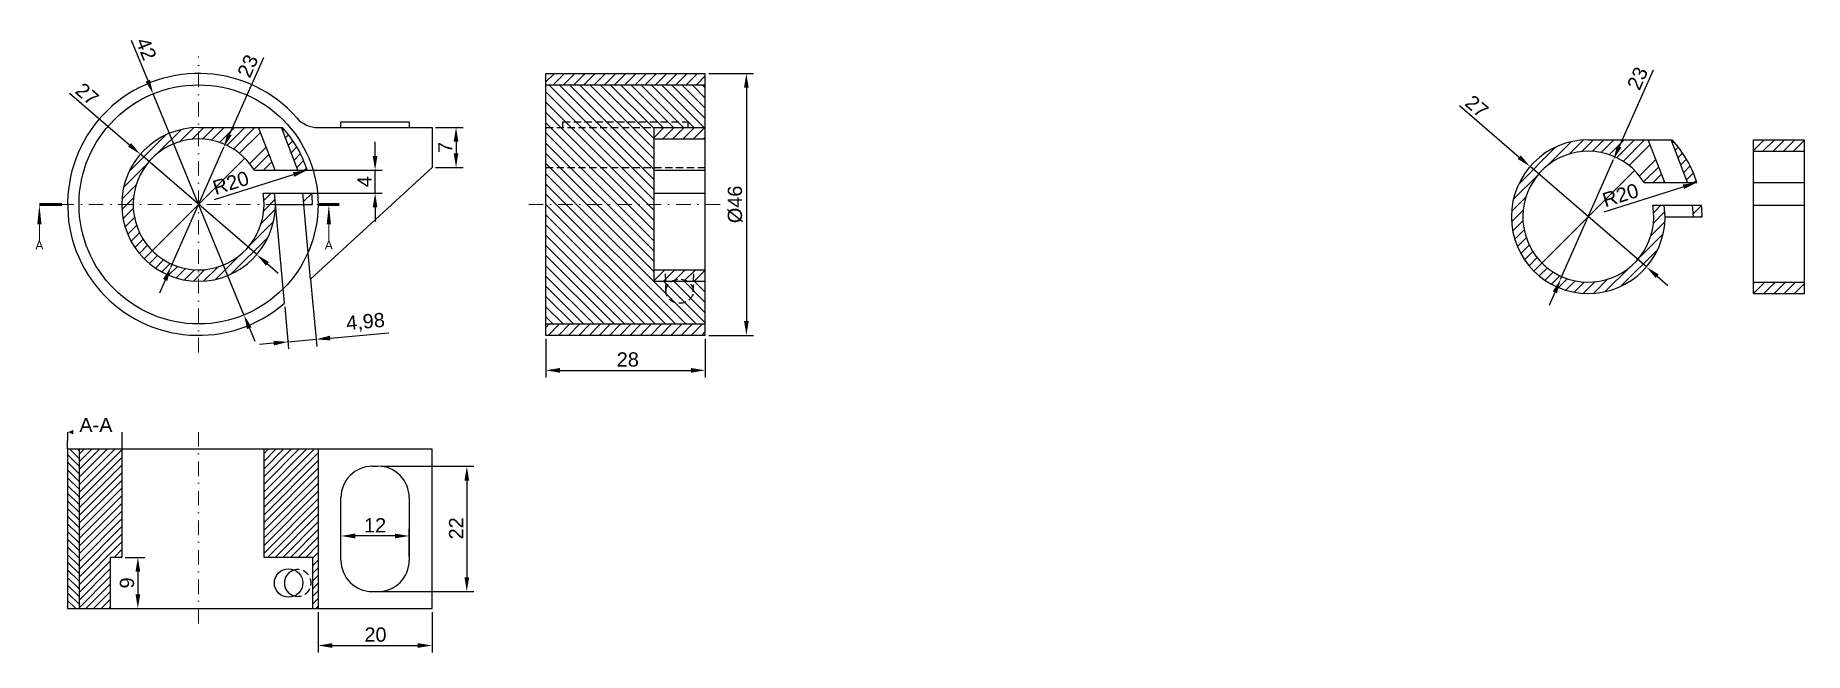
# Model space of a CAD drawing. Header units: millimetres. Extents: x 121 to 432, y 71 to 180.
import ezdxf

# ---------------------------------------------------------------- set-up
doc = ezdxf.new("R2010")
doc.units = ezdxf.units.MM
doc.header["$LTSCALE"] = 0.5
doc.linetypes.add('TRAZO_Y_PUNTO', pattern=[25.4, 12.7, -6.35, 0, -6.35])
doc.linetypes.add('TRAZOS', pattern=[19.049999999999997, 12.7, -6.35])
for name, color, linetype, lineweight in [('01_Contornos', 7, 'Continuous', 25), ('02_Ocultas', 4, 'TRAZOS', 25), ('03_Ejes', 1, 'TRAZO_Y_PUNTO', 18), ('04_Cotas', 3, 'Continuous', 25)]:
    doc.layers.add(name, color=color, linetype=linetype, lineweight=lineweight)
doc.styles.get("Standard").update_dxf_attribs({"font": 'arial.ttf'})
doc.dimstyles.new('ISO-25', dxfattribs={"dimtxt": 2.5, "dimasz": 2.5, "dimexe": 1.25, "dimexo": 0.625, "dimtad": 1, "dimtxsty": 'Standard', "dimcen": 2.5, "dimadec": 0, "dimazin": 0, "dimtfac": 1, "dimtmove": 0, "dimatfit": 3, "dimfxl": 1, "dimarcsym": 0})
pattern_1 = [(45, (0, 0), (-0.8980256121069154, 0.8980256121069154), [])]

# ---------------------------------------------------------------- blocks, each defined once
blk = doc.blocks.new('*D0')
at = {"layer": '04_Cotas', "color": 0, "lineweight": -2, "transparency": 16777216}
for p, q in [((191.6428495569838, 163.5000000000001), (196.4853952603734, 163.5000000000001)), ((195.2353952603734, 161.0000000000001), (195.2353952603734, 159.0000000000001)), ((191.6428495569838, 156.5000000000001), (196.4853952603734, 156.5000000000001))]:
    blk.add_line(p, q, dxfattribs=at)
at = {"layer": '04_Cotas', "color": 0, "transparency": 16777216}
for points in [[(194.8187285937067, 161.0000000000001), (195.65206192704, 161.0000000000001), (195.2353952603734, 163.5000000000001)], [(194.8187285937067, 159.0000000000001), (195.65206192704, 159.0000000000001), (195.2353952603734, 156.5000000000001)]]:
    blk.add_solid(points, dxfattribs=at)
at = {"layer": '04_Cotas', "color": 0, "transparency": 16777216, "insert": (193.3603952603733, 160), "char_height": 2.5, "attachment_point": 5, "rotation": 90}
blk.add_mtext('7', dxfattribs=at)
blk = doc.blocks.new('*D1')
at = {"layer": '04_Cotas', "color": 0, "lineweight": -2, "transparency": 16777216}
for p, q in [((175.0178495569837, 88.125), (175.0178495569837, 93.00582652976254)), ((184.5178495569837, 91.75582652976254), (177.5178495569837, 91.75582652976254)), ((187.0178495569837, 88.12499999999999), (187.0178495569837, 93.00582652976254))]:
    blk.add_line(p, q, dxfattribs=at)
at = {"layer": '04_Cotas', "color": 0, "transparency": 16777216}
for points in [[(177.5178495569837, 92.17249319642922), (177.5178495569837, 91.33915986309587), (175.0178495569837, 91.75582652976254)], [(184.5178495569837, 92.17249319642922), (184.5178495569837, 91.33915986309587), (187.0178495569837, 91.75582652976254)]]:
    blk.add_solid(points, dxfattribs=at)
at = {"layer": '04_Cotas', "color": 0, "transparency": 16777216, "insert": (181.0178495569837, 93.63594249156336), "char_height": 2.5, "attachment_point": 5}
blk.add_mtext('12', dxfattribs=at)
blk = doc.blocks.new('*D2')
at = {"layer": '04_Cotas', "color": 0, "linetype": 'Continuous', "lineweight": -2, "transparency": 16777216}
for p, q in [((182.1428495569837, 104.0000000000001), (198.3793011842893, 104.0000000000001)), ((197.1293011842893, 101.5000000000001), (197.1293011842893, 84.50000000000003)), ((182.1428495569837, 82.00000000000003), (198.3793011842893, 82.00000000000003))]:
    blk.add_line(p, q, dxfattribs=at)
at = {"layer": '04_Cotas', "color": 0, "linetype": 'Continuous', "transparency": 16777216}
for points in [[(196.7126345176226, 101.5000000000001), (197.5459678509559, 101.5000000000001), (197.1293011842893, 104.0000000000001)], [(196.7126345176226, 84.50000000000003), (197.5459678509559, 84.50000000000003), (197.1293011842893, 82.00000000000003)]]:
    blk.add_solid(points, dxfattribs=at)
at = {"layer": '04_Cotas', "color": 0, "linetype": 'Continuous', "transparency": 16777216, "insert": (195.2491852224884, 93.09636006735275), "char_height": 2.5, "attachment_point": 5, "rotation": 90}
blk.add_mtext('22', dxfattribs=at)
blk = doc.blocks.new('*D3')
at = {"layer": '04_Cotas', "color": 0, "linetype": 'Continuous', "lineweight": -2, "transparency": 16777216}
for p, q in [((171.0178495569837, 78.375), (171.0178495569837, 71.26575446192226)), ((191.0178495569837, 78.375), (191.0178495569837, 71.26575446192226)), ((173.5178495569837, 72.51575446192226), (188.5178495569837, 72.51575446192226))]:
    blk.add_line(p, q, dxfattribs=at)
at = {"layer": '04_Cotas', "color": 0, "linetype": 'Continuous', "transparency": 16777216}
for points in [[(173.5178495569837, 72.93242112858893), (173.5178495569837, 72.09908779525558), (171.0178495569837, 72.51575446192226)], [(188.5178495569837, 72.93242112858893), (188.5178495569837, 72.09908779525558), (191.0178495569837, 72.51575446192226)]]:
    blk.add_solid(points, dxfattribs=at)
at = {"layer": '04_Cotas', "color": 0, "linetype": 'Continuous', "transparency": 16777216, "insert": (181.0784618551446, 74.41718693122648), "char_height": 2.5, "attachment_point": 5}
blk.add_mtext('20', dxfattribs=at)
blk = doc.blocks.new('*D4')
at = {"layer": '04_Cotas', "color": 0, "lineweight": -2, "transparency": 16777216}
for p, q in [((211.0178495569837, 126.375), (211.0178495569837, 119.5963322736303)), ((239.0178495569837, 126.375), (239.0178495569837, 119.5963322736303)), ((213.5178495569837, 120.8463322736303), (236.5178495569837, 120.8463322736303))]:
    blk.add_line(p, q, dxfattribs=at)
at = {"layer": '04_Cotas', "color": 0, "transparency": 16777216}
for points in [[(213.5178495569837, 121.262998940297), (213.5178495569837, 120.4296656069636), (211.0178495569837, 120.8463322736303)], [(236.5178495569837, 121.262998940297), (236.5178495569837, 120.4296656069636), (239.0178495569837, 120.8463322736303)]]:
    blk.add_solid(points, dxfattribs=at)
at = {"layer": '04_Cotas', "color": 0, "transparency": 16777216, "insert": (225.4119884788657, 122.7477647429345), "char_height": 2.5, "attachment_point": 5}
blk.add_mtext('28', dxfattribs=at)
blk = doc.blocks.new('*D5')
at = {"layer": '04_Cotas', "color": 0, "linetype": 'Continuous', "lineweight": -2, "transparency": 16777216}
for p, q in [((239.6428495569838, 173.0000000000001), (247.4914497223077, 173.0000000000001)), ((246.2414497223077, 170.5000000000001), (246.2414497223077, 129.5000000000001)), ((239.6428495569838, 127.0000000000001), (247.4914497223077, 127.0000000000001))]:
    blk.add_line(p, q, dxfattribs=at)
at = {"layer": '04_Cotas', "color": 0, "linetype": 'Continuous', "transparency": 16777216}
for points in [[(245.8247830556411, 170.5000000000001), (246.6581163889744, 170.5000000000001), (246.2414497223077, 173.0000000000001)], [(245.8247830556411, 129.5000000000001), (246.6581163889744, 129.5000000000001), (246.2414497223077, 127.0000000000001)]]:
    blk.add_solid(points, dxfattribs=at)
at = {"layer": '04_Cotas', "color": 0, "linetype": 'Continuous', "transparency": 16777216, "insert": (244.2700991083923, 149.9999999999999), "char_height": 2.5, "attachment_point": 5, "rotation": 90}
blk.add_mtext('%%C46', dxfattribs=at)
blk = doc.blocks.new('*D6')
at = {"layer": '04_Cotas', "color": 0, "lineweight": -2, "transparency": 16777216}
for p, q in [((127.3541690847382, 169.543831982228), (137.8871465662523, 160.4536492045862)), ((160.2202200847247, 141.1797334836305), (139.7797799152753, 158.8202665163696)), ((162.1128534337478, 139.5463507954139), (164.0054867827709, 137.9129681071973))]:
    blk.add_line(p, q, dxfattribs=at)
at = {"layer": '04_Cotas', "color": 0, "transparency": 16777216}
for points in [[(138.1593770142883, 160.76908809609), (137.6149161182162, 160.1382103130823), (139.7797799152753, 158.8202665163696)], [(162.3850838817839, 139.8617896869177), (161.8406229857117, 139.23091190391), (160.2202200847247, 141.1797334836305)]]:
    blk.add_solid(points, dxfattribs=at)
at = {"layer": '04_Cotas', "color": 0, "transparency": 16777216, "insert": (130.4274142890443, 169.3750218907112), "char_height": 2.5, "attachment_point": 5, "rotation": 319.20511094587783}
blk.add_mtext('27', dxfattribs=at)
blk = doc.blocks.new('*D10')
at = {"layer": '04_Cotas', "color": 0, "lineweight": -2, "transparency": 16777216}
for p, q in [((161.3844966044242, 175.7709291750874), (155.4452191159359, 162.3262679989805)), ((145.1410539243146, 139.0008702595255), (154.4350068422476, 160.039464299034)), ((144.1308416506263, 136.7140665595789), (143.1206293769379, 134.4272628596324))]:
    blk.add_line(p, q, dxfattribs=at)
at = {"layer": '04_Cotas', "color": 0, "transparency": 16777216}
for points in [[(155.0640851659448, 162.494636711262), (155.826353065927, 162.1578992866991), (154.4350068422476, 160.039464299034)], [(143.7497077006352, 136.8824352718603), (144.5119756006174, 136.5456978472975), (145.1410539243146, 139.0008702595255)]]:
    blk.add_solid(points, dxfattribs=at)
at = {"layer": '04_Cotas', "color": 0, "transparency": 16777216, "insert": (158.6597197514972, 174.3105262447161), "char_height": 2.5, "attachment_point": 5, "rotation": 66.16620443550443}
blk.add_mtext('23', dxfattribs=at)
blk = doc.blocks.new('*D11')
at = {"layer": '04_Cotas', "color": 0, "lineweight": -2, "transparency": 16777216}
blk.add_line((152.7981735993266, 150.8808595940048), (166.7010638697834, 155.2523693512057), dxfattribs=at)
at = {"layer": '04_Cotas', "color": 0, "transparency": 16777216}
blk.add_solid([(166.5760833033753, 155.6498501295226), (166.8260444361916, 154.8548885728888), (169.0859485396848, 156.0022527496546)], dxfattribs=at)
at = {"layer": '04_Cotas', "color": 0, "transparency": 16777216, "insert": (155.6693219826184, 153.776851910757), "char_height": 2.5, "attachment_point": 5, "rotation": 17.454801802466882}
blk.add_mtext('R20', dxfattribs=at)
blk = doc.blocks.new('*D13')
at = {"layer": '04_Cotas', "color": 0, "lineweight": -2, "transparency": 16777216}
for p, q in [((181.0126328094416, 158.5000000000001), (181.0126328094416, 161.0000000000001)), ((168.9437000000001, 156.0000000000001), (182.2626328094416, 156.0000000000001)), ((181.0126328094416, 152.0000000000001), (181.0126328094416, 156.0000000000001)), ((168.9437000000001, 152.0000000000001), (182.2626328094416, 152.0000000000001)), ((181.0126328094416, 149.5000000000001), (181.0126328094416, 147.0000000000001))]:
    blk.add_line(p, q, dxfattribs=at)
at = {"layer": '04_Cotas', "color": 0, "transparency": 16777216}
for points in [[(180.5959661427749, 158.5000000000001), (181.4292994761082, 158.5000000000001), (181.0126328094416, 156.0000000000001)], [(180.5959661427749, 149.5000000000001), (181.4292994761082, 149.5000000000001), (181.0126328094416, 152.0000000000001)]]:
    blk.add_solid(points, dxfattribs=at)
at = {"layer": '04_Cotas', "color": 0, "transparency": 16777216, "insert": (179.1376328094416, 154), "char_height": 2.5, "attachment_point": 5, "rotation": 90}
blk.add_mtext('4', dxfattribs=at)
blk = doc.blocks.new('*D16')
at = {"layer": '04_Cotas', "color": 0, "lineweight": -2, "transparency": 16777216}
for p, q in [((137.1250000000001, 88.00000000000003), (140.5869191416088, 88.00000000000003)), ((139.3369191416088, 85.50000000000003), (139.3369191416088, 81.50000000000003)), ((137.1250000000001, 79.00000000000003), (140.5869191416088, 79.00000000000003))]:
    blk.add_line(p, q, dxfattribs=at)
at = {"layer": '04_Cotas', "color": 0, "transparency": 16777216}
for points in [[(138.9202524749421, 85.50000000000003), (139.7535858082755, 85.50000000000003), (139.3369191416088, 88.00000000000003)], [(138.9202524749421, 81.50000000000003), (139.7535858082755, 81.50000000000003), (139.3369191416088, 79.00000000000003)]]:
    blk.add_solid(points, dxfattribs=at)
at = {"layer": '04_Cotas', "color": 0, "transparency": 16777216, "insert": (137.4354866723046, 83.49999999999997), "char_height": 2.5, "attachment_point": 5, "rotation": 90}
blk.add_mtext('9', dxfattribs=at)
blk = doc.blocks.new('*D17')
at = {"layer": '04_Cotas', "color": 0, "lineweight": -2, "transparency": 16777216}
for p, q in [((138.1402243773701, 178.8718535604369), (141.070816328178, 171.7375177735377)), ((157.979270515245, 130.5749841172642), (142.0207294847548, 169.4250158827358)), ((158.9291836718219, 128.2624822264623), (159.8790968283987, 125.9499803356604))]:
    blk.add_line(p, q, dxfattribs=at)
at = {"layer": '04_Cotas', "color": 0, "transparency": 16777216}
for points in [[(141.4562333099784, 171.8958366329672), (140.6853993463777, 171.5791989141082), (142.0207294847548, 169.4250158827358)], [(159.3146006536222, 128.4208010858918), (158.5437666900216, 128.1041633670328), (157.979270515245, 130.5749841172642)]]:
    blk.add_solid(points, dxfattribs=at)
at = {"layer": '04_Cotas', "color": 0, "transparency": 16777216, "insert": (140.8114272493652, 177.3171095530749), "char_height": 2.5, "attachment_point": 5, "rotation": 292.33153096226386}
blk.add_mtext('42', dxfattribs=at)
blk = doc.blocks.new('*D19')
at = {"layer": '04_Cotas', "color": 0, "lineweight": -2, "transparency": 16777216}
for p, q in [((165.1311117185352, 132.0064895914473), (165.8018414892356, 124.6073746361205)), ((170.0903594843612, 132.4560454014195), (170.7610892550616, 125.0569304460927)), ((173.1380305707017, 126.5275255576048), (183.445358107129, 127.4618847987819)), ((163.1992006106419, 125.6265706217253), (160.709409513525, 125.4008710587717)), ((165.6889917077588, 125.852270184679), (170.6482394735848, 126.3018259946511))]:
    blk.add_line(p, q, dxfattribs=at)
at = {"layer": '04_Cotas', "color": 0, "transparency": 16777216}
for points in [[(163.1615840168163, 126.0415358045781), (163.2368172044675, 125.2116054388725), (165.6889917077588, 125.852270184679)], [(173.1004139768761, 126.9424907404576), (173.1756471645273, 126.112560374752), (170.6482394735848, 126.3018259946511)]]:
    blk.add_solid(points, dxfattribs=at)
at = {"layer": '04_Cotas', "color": 0, "transparency": 16777216, "insert": (179.3445297204993, 129.2262550917666), "char_height": 2.5, "attachment_point": 5, "rotation": 5.179705427324124}
blk.add_mtext('4,98', dxfattribs=at)
blk = doc.blocks.new('*D26')
at = {"layer": '04_Cotas', "color": 0, "lineweight": -2, "transparency": 16777216}
for p, q in [((371.4985402522756, 167.3827895044889), (382.0315177337897, 158.2926067268471)), ((404.3645912522621, 139.0186910058913), (383.9241510828128, 156.6592240386305)), ((406.2572246012852, 137.3853083176747), (408.1498579503083, 135.7519256294581))]:
    blk.add_line(p, q, dxfattribs=at)
at = {"layer": '04_Cotas', "color": 0, "transparency": 16777216}
for points in [[(382.3037481818258, 158.6080456183509), (381.7592872857536, 157.9771678353432), (383.9241510828128, 156.6592240386305)], [(406.5294550493213, 137.7007472091786), (405.9849941532491, 137.0698694261709), (404.3645912522621, 139.0186910058913)]]:
    blk.add_solid(points, dxfattribs=at)
at = {"layer": '04_Cotas', "color": 0, "transparency": 16777216, "insert": (374.5717854565817, 167.2139794129721), "char_height": 2.5, "attachment_point": 5, "rotation": 319.2051109458779}
blk.add_mtext('27', dxfattribs=at)
blk = doc.blocks.new('*D24')
at = {"layer": '04_Cotas', "color": 0, "lineweight": -2, "transparency": 16777216}
for p, q in [((405.5288677719617, 173.6098866973483), (399.5895902834733, 160.1652255212414)), ((389.2854250918521, 136.8398277817864), (398.5793780097849, 157.8784218212948)), ((388.2752128181637, 134.5530240818398), (387.2650005444753, 132.2662203818932))]:
    blk.add_line(p, q, dxfattribs=at)
at = {"layer": '04_Cotas', "color": 0, "transparency": 16777216}
for points in [[(399.2084563334823, 160.3335942335228), (399.9707242334645, 159.99685680896), (398.5793780097849, 157.8784218212948)], [(387.8940788681726, 134.7213927941212), (388.6563467681548, 134.3846553695584), (389.2854250918521, 136.8398277817864)]]:
    blk.add_solid(points, dxfattribs=at)
at = {"layer": '04_Cotas', "color": 0, "transparency": 16777216, "insert": (402.8040909190346, 172.149483766977), "char_height": 2.5, "attachment_point": 5, "rotation": 66.16620443550443}
blk.add_mtext('23', dxfattribs=at)
blk = doc.blocks.new('*D25')
at = {"layer": '04_Cotas', "color": 0, "lineweight": -2, "transparency": 16777216}
blk.add_line((396.942544766864, 148.7198171162657), (410.8454350373209, 153.0913268734666), dxfattribs=at)
at = {"layer": '04_Cotas', "color": 0, "transparency": 16777216}
blk.add_solid([(410.7204544709127, 153.4888076517835), (410.970415603729, 152.6938460951497), (413.2303197072223, 153.8412102719155)], dxfattribs=at)
at = {"layer": '04_Cotas', "color": 0, "transparency": 16777216, "insert": (399.8136931501558, 151.6158094330179), "char_height": 2.5, "attachment_point": 5, "rotation": 17.454801802466775}
blk.add_mtext('R20', dxfattribs=at)

msp = doc.modelspace()

# ---------------------------------------------------------------- hatches: boundary and pattern name
at = {"layer": '01_Contornos'}
h = msp.add_hatch(dxfattribs=at)
h.set_pattern_fill('ANSI31', color=256, scale=0.4)
h.set_pattern_definition(pattern_1)
h.paths.add_polyline_path([(230.0178495569837, 173), (211.0178495569837, 173), (211.0178495569837, 171), (230.0178495569837, 171)])
h.paths.add_polyline_path([(239.0178495569837, 173), (230.0178495569837, 173), (230.0178495569837, 171), (239.0178495569837, 171)])
h.paths.add_polyline_path([(230.0178495569837, 129), (211.0178495569837, 129), (211.0178495569837, 127), (230.0178495569837, 127)])
h.paths.add_polyline_path([(239.0178495569837, 129), (230.0178495569837, 129), (230.0178495569837, 127), (239.0178495569837, 127)])
h.paths.add_polyline_path([(239.0178495569837, 163.5), (230.0178495569837, 163.5), (230.0178495569837, 161.5), (239.0178495569837, 161.5)])
h.paths.add_polyline_path([(239.0178495569837, 138.5), (230.0178495569837, 138.5), (230.0178495569837, 136.5), (239.0178495569837, 136.5)])
h = msp.add_hatch(dxfattribs=at)
h.set_pattern_fill('ANSI31', color=256, scale=0.4, angle=90)
h.set_pattern_definition([(135, (0, 0), (-0.8980256121069154, -0.8980256121069154), [])])
h.paths.add_polyline_path([(230.0178495569837, 171), (211.0178495569837, 171), (211.0178495569837, 150), (230.0178495569837, 150)])
h.paths.add_polyline_path([(230.0178495569837, 150), (211.0178495569837, 150), (211.0178495569837, 129), (230.0178495569837, 129)])
h.paths.add_polyline_path([(239.0178495569837, 171), (230.0178495569837, 171), (230.0178495569837, 163.5), (239.0178495569837, 163.5)])
h.paths.add_polyline_path([(239.0178495569837, 136.5), (230.0178495569837, 136.5), (230.0178495569837, 129), (239.0178495569837, 129)])
at = {"layer": '01_Contornos', "true_color": 0xffffff}
h = msp.add_hatch(dxfattribs=at)
h.set_pattern_fill('LINE', scale=0.4, angle=45, double=1)
h.set_pattern_definition(pattern_1)
h.paths.add_polyline_path([(150, 161.5), (150, 163.5, 0.4142135623730951), (136.5, 150), (138.5, 150, -0.4142135623730957)])
h.paths.add_polyline_path([(138.4999999999999, 150), (136.5, 150, 0.4142135623730951), (150, 136.5), (150, 138.5, -0.414213562373096)])
h.paths.add_polyline_path([(163.5, 150), (161.5, 150, -0.4142135623730941), (150, 138.5), (150, 136.5, 0.4142135623730951)])
h.paths.add_polyline_path([(160.5334876571196, 163.5), (150, 163.5), (150, 161.5, -0.2611842625504914), (159.8107084351743, 156), (163.4521, 156)])
h.paths.add_polyline_path([(164.7563545633737, 163.5), (164.5897036342949, 163.5), (167.4521, 156), (169.0787840283389, 156, 0.1095025647993462)])
h.paths.add_polyline_path([(169.8997487421324, 152), (168.3187, 152), (168.5, 150), (170, 150, 0.02504709114045391)])
h.paths.add_polyline_path([(163.3187, 152), (161.3247516529061, 152, -0.04372831082721194), (161.5, 150), (163.5, 150)])
h = msp.add_hatch(dxfattribs=at)
h.set_pattern_fill('LINE', scale=0.4, angle=45, double=1)
h.set_pattern_definition([(45, (244.1443711675374, -2.161042477739102), (-0.8980256121069154, 0.8980256121069154), [])])
h.paths.add_polyline_path([(394.1443711675374, 159.3389575222609), (394.1443711675374, 161.3389575222609, 0.4142135623730951), (380.6443711675374, 147.8389575222609), (382.6443711675374, 147.8389575222609, -0.4142135623730957)])
h.paths.add_polyline_path([(382.6443711675374, 147.8389575222609), (380.6443711675374, 147.8389575222609, 0.4142135623730951), (394.1443711675374, 134.3389575222609), (394.1443711675374, 136.3389575222609, -0.414213562373096)])
h.paths.add_polyline_path([(407.6443711675374, 147.8389575222609), (405.6443711675374, 147.8389575222609, -0.4142135623730941), (394.1443711675374, 136.3389575222609), (394.1443711675374, 134.3389575222609, 0.4142135623730951)])
h.paths.add_polyline_path([(404.6778588246571, 161.3389575222609), (394.1443711675374, 161.3389575222609), (394.1443711675374, 159.3389575222609, -0.2611842625504914), (403.9550796027117, 153.8389575222609), (407.5964711675374, 153.8389575222609)])
h.paths.add_polyline_path([(408.9007257309111, 161.3389575222609), (408.7340748018323, 161.3389575222609), (411.5964711675374, 153.8389575222609), (413.2231551958763, 153.8389575222609, 0.1095025647993462)])
h.paths.add_polyline_path([(414.0441199096698, 149.8389575222609), (412.4630711675375, 149.8389575222609), (412.6443711675374, 147.8389575222609), (414.1443711675374, 147.8389575222609, 0.02504709114045391)])
h.paths.add_polyline_path([(407.4630711675375, 149.8389575222609), (405.4691228204435, 149.8389575222609, -0.04372831082721194), (405.6443711675374, 147.8389575222609), (407.6443711675374, 147.8389575222609)])
at = {"layer": '01_Contornos'}
h = msp.add_hatch(dxfattribs=at)
h.set_pattern_fill('ANSI31', color=256, scale=0.3, angle=90)
h.set_pattern_definition([(135, (0, 0), (-0.6735192090801865, -0.6735192090801865), [])])
h.paths.add_polyline_path([(129, 107), (127, 107), (127, 79), (129, 79)])
h = msp.add_hatch(dxfattribs=at)
h.set_pattern_fill('ANSI31', color=256, scale=0.3)
h.set_pattern_definition([(45, (0, 0), (-0.6735192090801865, 0.6735192090801865), [])])
h.paths.add_polyline_path([(171.0178495569837, 107), (161.5, 107), (161.5, 88), (170, 88), (170, 79), (171.0178495569837, 79)])
h.paths.add_polyline_path([(136.5, 107), (129, 107), (129, 79), (134.5, 79), (134.5, 88), (136.5, 88)])

# ---------------------------------------------------------------- linework, layer by layer
at = {"layer": '01_Contornos', "color": 7}
for p, q in [((211.0178495569837, 173), (239.0178495569837, 173)), ((211.0178495569837, 127), (211.0178495569837, 173)), ((239.0178495569837, 127), (239.0178495569837, 173)), ((150, 163.5), (164.7563545633737, 163.5)), ((171.0178495569837, 163.5), (191.0178495569837, 163.5)), ((191.0178495569837, 163.5), (191.0178495569837, 156.5)), ((394.1443711675374, 161.3389575222609), (408.9007257309111, 161.3389575222609)), ((432.1553169013804, 134.3421430843239), (432.1553169013805, 161.3421430843239)), ((191.0178495569837, 156.5), (169.6906732365699, 136.8651601040269)), ((163.5, 150), (170, 150)), ((407.6443711675374, 147.8389575222609), (414.1443711675374, 147.8389575222609)), ((239.0178495569837, 127), (211.0178495569837, 127)), ((191.0178495569837, 107), (127, 107)), ((127, 107), (127, 79)), ((129, 107), (129, 79)), ((136.5, 107), (136.5, 88)), ((171.0178495569837, 107), (171.0178495569837, 79)), ((191.0178495569837, 79), (191.0178495569837, 107)), ((180.5178495569837, 104), (181.5178495569837, 104)), ((175.0178495569837, 87.5), (175.0178495569837, 98.5)), ((187.0178495569837, 98.5), (187.0178495569837, 87.49999999999999)), ((134.5, 88), (134.5, 79)), ((136.5, 88), (134.5, 88)), ((180.5178495569837, 82), (181.5178495569837, 82)), ((127, 79), (191.0178495569837, 79))]:
    msp.add_line(p, q, dxfattribs=at)
at = {"layer": '01_Contornos'}
for p, q in [((211.0178495569837, 171), (239.0178495569837, 171)), ((163.4521, 156), (160.5334876571196, 163.5)), ((167.4521, 156), (164.5897036342949, 163.5)), ((175.0178495569837, 163.5), (175.0178495569837, 164.5)), ((175.0178495569837, 164.5), (187.0178495569837, 164.5)), ((187.0178495569837, 164.5), (187.0178495569837, 163.5)), ((230.0178495569837, 163.5), (239.0178495569837, 163.5)), ((230.0178495569837, 136.5), (230.0178495569837, 163.5)), ((230.0178495569837, 161.5), (239.0178495569837, 161.5)), ((407.5964711675374, 153.8389575222609), (404.6778588246571, 161.3389575222609)), ((411.5964711675374, 153.8389575222609), (408.7340748018323, 161.3389575222609)), ((423.1553169013804, 134.3421430843239), (423.1553169013804, 161.3421430843239)), ((423.1553169013804, 161.3421430843239), (432.1553169013804, 161.3421430843239)), ((423.1553169013804, 159.3421430843239), (432.1553169013804, 159.3421430843239)), ((159.8107084351743, 156), (169.0787840283389, 156)), ((230.0178495569837, 156), (239.0178495569837, 156)), ((403.9550796027117, 153.8389575222609), (413.2231551958763, 153.8389575222609)), ((423.1553169013804, 153.8421430843239), (432.1553169013804, 153.8421430843239)), ((161.3247516529061, 152), (169.8997487421324, 152)), ((165.0746868277968, 132.6289373657266), (163.3187, 152)), ((169.6906732365699, 136.8651601040269), (168.3187, 152)), ((230.0178495569837, 152), (239.0178495569837, 152)), ((405.4691228204435, 149.8389575222609), (414.0441199096698, 149.8389575222609)), ((407.6443711675374, 147.8389575222611), (407.4630711675375, 149.8389575222609)), ((412.6443711675374, 147.8389575222609), (412.4630711675375, 149.8389575222609)), ((423.1553169013804, 149.8421430843239), (432.1553169013804, 149.8421430843239)), ((230.0178495569837, 138.5), (239.0178495569837, 138.5)), ((230.0178495569837, 136.5), (239.0178495569837, 136.5)), ((423.1553169013804, 136.3421430843239), (432.1553169013804, 136.3421430843239)), ((423.1553169013804, 134.3421430843239), (432.1553169013804, 134.3421430843239)), ((211.0178495569837, 129), (239.0178495569837, 129)), ((136.5017338422363, 109.9995233818909), (136.5, 107)), ((161.5, 88), (161.5, 107)), ((170, 88), (161.5, 88)), ((170, 88), (170, 79))]:
    msp.add_line(p, q, dxfattribs=at)
at = {"layer": '01_Contornos', "linetype": 'Continuous'}
for p, q in [((423.1553169013804, 161.249371537395), (423.2480884483094, 161.3421430843239)), ((423.1553169013805, 159.4533203131812), (425.0441396725232, 161.3421430843239)), ((424.840190896737, 159.3421430843239), (426.840190896737, 161.3421430843239)), ((426.6362421209508, 159.3421430843239), (428.6362421209508, 161.3421430843239)), ((428.4322933451647, 159.3421430843239), (430.4322933451646, 161.3421430843239)), ((430.2283445693785, 159.3421430843239), (432.1553169013806, 161.2691154163259)), ((432.0243957935923, 159.3421430843239), (432.1553169013804, 159.473064192112)), ((423.1553169013804, 136.1046543984014), (423.3928055873029, 136.3421430843239)), ((423.1888568115168, 134.3421430843239), (425.1888568115168, 136.3421430843239)), ((424.9849080357307, 134.3421430843239), (426.9849080357306, 136.3421430843239)), ((426.7809592599445, 134.3421430843239), (428.7809592599445, 136.3421430843239)), ((428.5770104841583, 134.3421430843239), (430.5770104841583, 136.3421430843239)), ((430.3730617083721, 134.3421430843239), (432.1553169013804, 136.1243982773323))]:
    msp.add_line(p, q, dxfattribs=at)
at = {"layer": '01_Contornos'}
msp.add_lwpolyline([(127.9744476387995, 109.9995233818909, 0.75, 0, 0), (127.0323993594565, 109.9995233818909, 0, 0, 0), (135.4111477914831, 109.9995233818909, 0.75, 0, 0), (136.5017338422363, 109.9995233818909, 0, 0, 0), (135.4111477914831, 109.9995233818909, 0, 0, 0)], format="xyseb", dxfattribs=at)
msp.add_lwpolyline([(127, 107), (127.0306919010096, 109.9995233818909)], dxfattribs=at)
at = {"layer": '01_Contornos', "color": 7}
msp.add_circle((150, 150), 21, dxfattribs=at)
at = {"layer": '01_Contornos'}
msp.add_circle((165.8187, 83.5), 2.5, dxfattribs=at)
at = {"layer": '01_Contornos', "color": 7}
for centre, radius, start, end in [((150, 150), 23, 41.35437105350748, 310.9515927417285), ((150, 150), 23, 41.35437105350748, 310.9515927417285), ((171.0178495569837, 168.5), 5, 221.3543710535076, 270), ((150, 150), 13.5, 90, 0), ((150, 150), 20, 17.4576031237221, 42.45415020440096), ((150, 150), 11.5, 31.44898138937956, 10.0154101682507), ((394.1443711675374, 147.8389575222609), 13.5, 90, 0), ((394.1443711675374, 147.8389575222609), 11.5, 31.4489813893801, 10.015410168251), ((394.1443711675374, 147.8389575222609), 20, 17.45760312372148, 42.45415020440052), ((150, 150), 20, 0, 5.739170477266786), ((394.1443711675374, 147.8389575222609), 20, 0, 5.739170477266567), ((180.5178495569837, 98.5), 5.5, 90, 180), ((181.5178495569837, 98.5), 5.5, 359.9999999999999, 90), ((180.5178495569837, 87.5), 5.5, 180, 270), ((181.5178495569837, 87.5), 5.5, 270, 359.9999999999999)]:
    msp.add_arc(centre, radius, start, end, dxfattribs=at)
at = {"layer": '01_Contornos'}
msp.add_arc((167.4232697197531, 83.5), 2.348582891956259, 104.1343046791909, 255.8656953208091, dxfattribs=at)
at = {"layer": '02_Ocultas', "ltscale": 0.2}
for p, q in [((211.0178495569837, 163.5), (239.0178495569837, 163.5)), ((214.0178495569837, 164.5), (236.0178495569837, 164.5)), ((214.0178495569837, 163.5), (214.0178495569837, 164.5)), ((236.0178495569837, 163.5), (236.0178495569837, 164.5)), ((211.0178495569837, 156.5), (239.0178495569837, 156.5)), ((232.1171218559271, 134.6508055960437), (232.0178495569837, 138.5)), ((236.9185772580403, 134.6508055960452), (237.0178495569837, 138.5))]:
    msp.add_line(p, q, dxfattribs=at)
msp.add_arc((167.4232697197531, 83.50000000000004), 2.3485828919563, 255.8656953208094, 104.1343046791909, dxfattribs=at)
msp.add_ellipse((234.5178495569837, 134.747048734876), major_axis=(-2.403209850994159, 9.379164112033322e-13), ratio=0.8813676293284336, dxfattribs=at)
at = {"layer": '03_Ejes', "color": 1, "ltscale": 0.4}
for p, q in [((150, 124), (150, 176)), ((174.6941436308916, 150), (124, 150)), ((208.0178495569837, 150), (242.0178495569837, 150)), ((150, 110), (150, 76))]:
    msp.add_line(p, q, dxfattribs=at)
at = {"layer": '03_Ejes', "lineweight": 50}
for p, q in [((125.9625188759542, 150), (122.0374811240458, 150)), ((174.6941436308916, 150), (171, 150))]:
    msp.add_line(p, q, dxfattribs=at)
at = {"layer": '03_Ejes'}
for points in [[(122.0374811240458, 146.4966314545786, 0.75, 0, 0), (122.0374811240458, 150, 0, 0, 0)], [(172.8891240922376, 146.4966314545786, 0.75, 0, 0), (172.8891240922376, 150, 0, 0, 0)]]:
    msp.add_lwpolyline(points, format="xyseb", dxfattribs=at)
for points in [[(122.0374811240458, 146.4966314545786), (122.0374811240458, 143.6676932244764)], [(172.8891240922376, 146.4966314545786), (172.8891240922376, 143.6676932244764)]]:
    msp.add_lwpolyline(points, dxfattribs=at)
at = {"layer": '04_Cotas'}
msp.add_line((169.6906732365699, 136.8651601040269), (170.1005116762491, 132.3440521097716), dxfattribs=at)

# ---------------------------------------------------------------- texts
at = {"layer": '01_Contornos', "insert": (129.0564959093281, 112.4995233818909), "char_height": 2.5, "attachment_point": 1}
msp.add_mtext_dynamic_manual_height_columns('A-A', width=15.58207734670599, gutter_width=12.5, heights=[2.5], dxfattribs=at)
at = {"layer": '03_Ejes', "char_height": 1.5, "attachment_point": 1}
for insert in [(121.3299220531458, 143.6032061178448), (172.1815650213375, 143.6032061178448)]:
    msp.add_mtext_dynamic_manual_height_columns('A', width=3.524691869985418, gutter_width=12.5, heights=[2.663663561772182], dxfattribs=dict(at, insert=insert))

# ---------------------------------------------------------------- dimensions: what is measured, and where the dimension line sits
at = {"layer": '04_Cotas'}
dim = msp.add_diameter_dim_2p(p1=(157.979270515245, 130.5749841172642), p2=(142.0207294847548, 169.4250158827358), text='42', dimstyle='ISO-25', dxfattribs=at)
dim.commit()
dim.dimension.update_dxf_attribs({"geometry": '*D17', "text_midpoint": (139.0723185627288, 176.6027307978731), "dimtype": 163})
at = {"layer": '04_Cotas', "color": 3}
for p1, p2, text, picture, middle in [((145.1410539243146, 139.0008702595255), (154.4350068422476, 160.039464299034), '23', '*D10', (160.3997808205902, 173.5418415303236)), ((389.2854250918521, 136.8398277817864), (398.5793780097849, 157.8784218212948), '23', '*D24', (404.5441519881276, 171.3807990525845)), ((160.2202200847247, 141.1797334836305), (139.7797799152753, 158.8202665163696), '27', '*D6', (129.1990347435062, 167.9516738229773)), ((404.3645912522621, 139.0186910058913), (383.9241510828128, 156.6592240386305), '27', '*D26', (373.3434059110436, 165.7906313452382))]:
    dim = msp.add_diameter_dim_2p(p1=p1, p2=p2, text=text, dimstyle='ISO-25', dxfattribs=at)
    dim.commit()
    dim.dimension.update_dxf_attribs({"geometry": picture, "text_midpoint": middle, "dimtype": 163})
at = {"layer": '04_Cotas', "color": 3, "linetype": 'Continuous'}
dim = msp.add_linear_dim(base=(246.2414497223077, 127.0000000000001), p1=(239.0178495569837, 173), p2=(239.0178495569837, 127), angle=90, text='%%C<>', dimstyle='ISO-25', dxfattribs=at)
dim.commit()
dim.dimension.update_dxf_attribs({"geometry": '*D5', "text_midpoint": (244.2700991083923, 149.9999999999999)})
at = {"layer": '04_Cotas', "color": 3}
dim = msp.add_linear_dim(base=(195.2353952603734, 156.5000000000001), p1=(191.0178495569837, 163.5), p2=(191.0178495569837, 156.5), angle=90, dimstyle='ISO-25', dxfattribs=at)
dim.commit()
dim.dimension.update_dxf_attribs({"geometry": '*D0', "text_midpoint": (193.3603952603733, 160)})
at = {"layer": '04_Cotas'}
dim = msp.add_linear_dim(base=(181.0126328094416, 156.0000000000001), p1=(168.3187, 152), p2=(168.3187, 156), angle=90, dimstyle='ISO-25', dxfattribs=at)
dim.commit()
dim.dimension.update_dxf_attribs({"geometry": '*D13', "text_midpoint": (181.0126328094416, 154), "dimtype": 160})
at = {"layer": '04_Cotas', "color": 3}
for center, mpoint, picture, middle in [((150.0068711804732, 150.003185562063), (169.0859485396848, 156.0022527496546), '*D11', (156.2396630394196, 151.9629730519985)), ((394.1512423480106, 147.8421430843239), (413.2303197072223, 153.8412102719155), '*D25', (400.384034206957, 149.8019305742593))]:
    dim = msp.add_radius_dim(center=center, mpoint=mpoint, dimstyle='ISO-25', dxfattribs=at)
    dim.commit()
    dim.dimension.update_dxf_attribs({"geometry": picture, "text_midpoint": middle, "dimtype": 164})
at = {"layer": '04_Cotas'}
dim = msp.add_aligned_dim(p1=(165.0746868277968, 132.6289373657266), p2=(170.0339345936229, 133.0784931756987), distance=-6.80445358336969, dimstyle='ISO-25', dxfattribs=at)
dim.commit()
dim.dimension.update_dxf_attribs({"geometry": '*D19', "text_midpoint": (179.3445297204993, 129.2262550917666)})
at = {"layer": '04_Cotas', "color": 3}
dim = msp.add_linear_dim(base=(239.0178495569837, 120.8463322736303), p1=(211.0178495569837, 127), p2=(239.0178495569837, 127), dimstyle='ISO-25', dxfattribs=at)
dim.commit()
dim.dimension.update_dxf_attribs({"geometry": '*D4', "text_midpoint": (225.4119884788657, 120.8463322736303), "dimtype": 160})
at = {"layer": '04_Cotas', "color": 3, "linetype": 'Continuous'}
dim = msp.add_linear_dim(base=(197.1293011842893, 82.00000000000003), p1=(181.5178495569837, 104), p2=(181.5178495569837, 82), angle=90, dimstyle='ISO-25', dxfattribs=at)
dim.commit()
dim.dimension.update_dxf_attribs({"geometry": '*D2', "text_midpoint": (197.1293011842893, 93.09636006735275), "dimtype": 160})
at = {"layer": '04_Cotas', "color": 3}
dim = msp.add_linear_dim(base=(175.0178495569837, 91.75582652976254), p1=(187.0178495569837, 87.49999999999999), p2=(175.0178495569837, 87.5), dimstyle='ISO-25', dxfattribs=at)
dim.commit()
dim.dimension.update_dxf_attribs({"geometry": '*D1', "text_midpoint": (181.0178495569837, 93.63594249156336)})
at = {"layer": '04_Cotas'}
dim = msp.add_linear_dim(base=(139.3369191416088, 79.00000000000003), p1=(136.5, 88), p2=(136.5, 79), angle=90, dimstyle='ISO-25', dxfattribs=at)
dim.commit()
dim.dimension.update_dxf_attribs({"geometry": '*D16', "text_midpoint": (137.4354866723046, 83.49999999999997)})
at = {"layer": '04_Cotas', "color": 3, "linetype": 'Continuous'}
dim = msp.add_linear_dim(base=(191.0178495569837, 72.51575446192226), p1=(171.0178495569837, 79), p2=(191.0178495569837, 79), dimstyle='ISO-25', dxfattribs=at)
dim.commit()
dim.dimension.update_dxf_attribs({"geometry": '*D3', "text_midpoint": (181.0784618551446, 72.51575446192226), "dimtype": 160})

doc.saveas('drawing.dxf')
